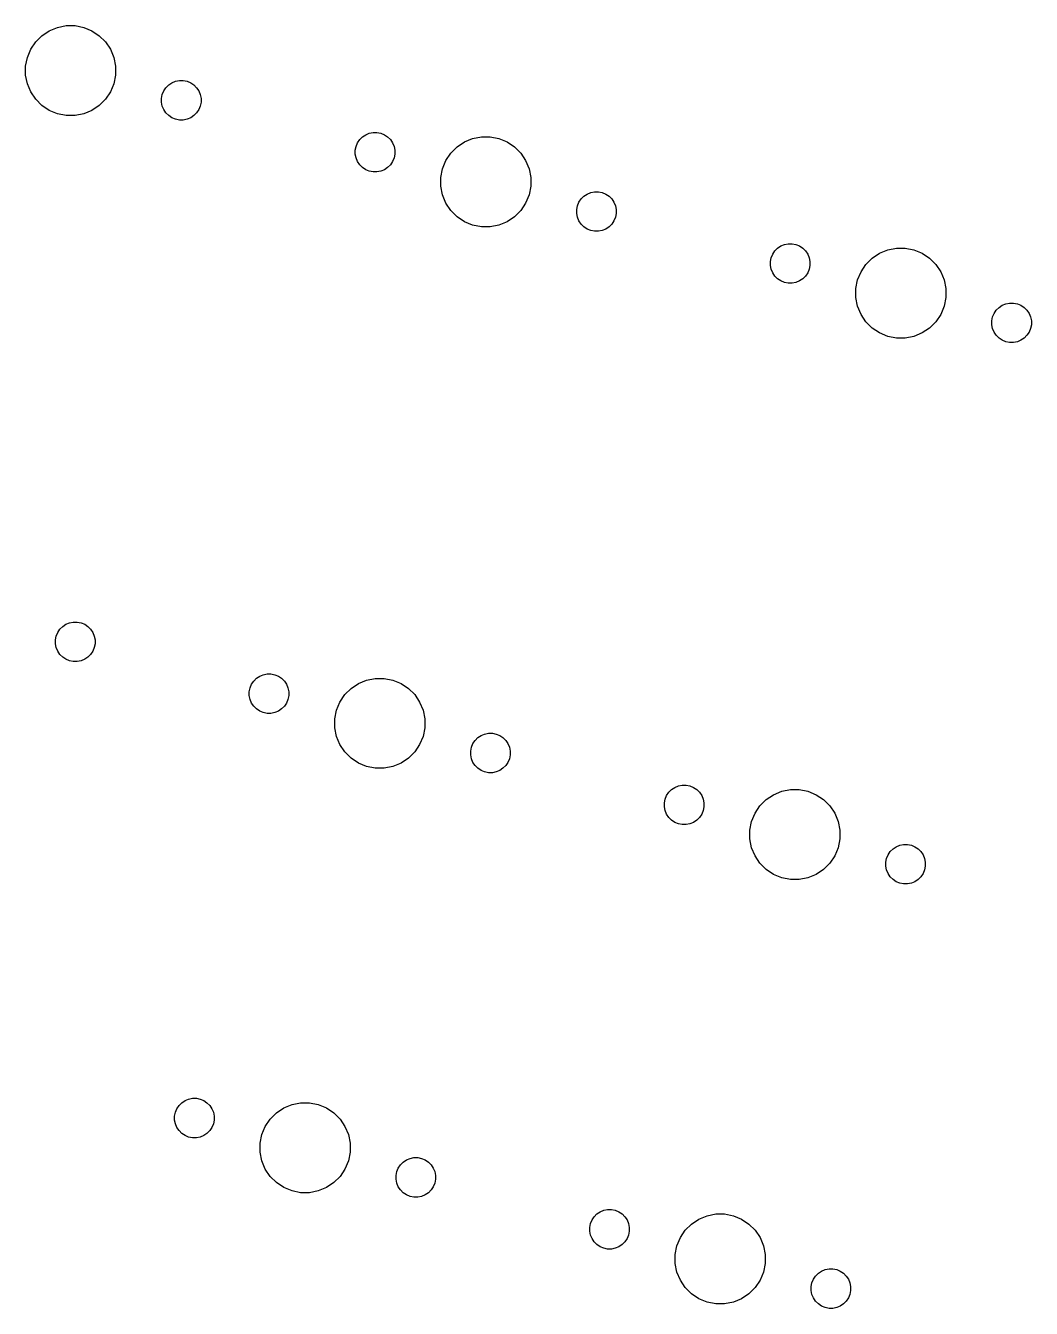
# Model space of a CAD drawing. Extents: x -26.1 to -7.5, y -7.6 to -2.3.
# Drawn here: x -16.951 to -15.196, y -4.978 to -2.74 of the extents above; entities that cross this region are included whole.
import ezdxf

# ---------------------------------------------------------------- set-up
doc = ezdxf.new("R2010")
doc.units = 0
doc.header["$MEASUREMENT"] = 0
doc.layers.add('BLACK', color=7, linetype='CONTINUOUS')

msp = doc.modelspace()

# ---------------------------------------------------------------- linework, layer by layer
at = {"layer": 'BLACK', "linetype": 'CONTINUOUS'}
for p, q in [((-16.923, -2.75717), (-16.9101, -2.74858)), ((-16.9101, -2.74858), (-16.8958, -2.74267)), ((-16.8958, -2.74267), (-16.8807, -2.73965)), ((-16.8807, -2.73965), (-16.8652, -2.73965)), ((-16.8652, -2.73965), (-16.8501, -2.74267)), ((-16.8501, -2.74267), (-16.8358, -2.74858)), ((-16.8358, -2.74858), (-16.8229, -2.75717)), ((-16.9425, -2.78097), (-16.9339, -2.76811)), ((-16.9339, -2.76811), (-16.923, -2.75717)), ((-16.8229, -2.75717), (-16.812, -2.76811)), ((-16.812, -2.76811), (-16.8034, -2.78097)), ((-16.9514, -2.81042), (-16.9484, -2.79525)), ((-16.9484, -2.79525), (-16.9425, -2.78097)), ((-16.8034, -2.78097), (-16.7975, -2.79525)), ((-16.7975, -2.79525), (-16.7944, -2.81042)), ((-16.9514, -2.82588), (-16.9514, -2.81042)), ((-16.7944, -2.81042), (-16.7944, -2.82588)), ((-16.9484, -2.84105), (-16.9514, -2.82588)), ((-16.9425, -2.85533), (-16.9484, -2.84105)), ((-16.7975, -2.84105), (-16.8034, -2.85533)), ((-16.7944, -2.82588), (-16.7975, -2.84105)), ((-16.7017, -2.84316), (-16.6961, -2.83939)), ((-16.6961, -2.83939), (-16.6898, -2.83679)), ((-16.6898, -2.83679), (-16.6832, -2.83546)), ((-16.6832, -2.83546), (-16.6764, -2.83546)), ((-16.6764, -2.83546), (-16.6697, -2.83679)), ((-16.6697, -2.83679), (-16.6634, -2.83939)), ((-16.6634, -2.83939), (-16.6578, -2.84316)), ((-16.9339, -2.86819), (-16.9425, -2.85533)), ((-16.8034, -2.85533), (-16.812, -2.86819)), ((-16.7142, -2.86652), (-16.7129, -2.85987)), ((-16.7129, -2.85987), (-16.7103, -2.8536)), ((-16.7103, -2.8536), (-16.7065, -2.84795)), ((-16.7065, -2.84795), (-16.7017, -2.84316)), ((-16.6578, -2.84316), (-16.653, -2.84795)), ((-16.653, -2.84795), (-16.6492, -2.8536)), ((-16.6492, -2.8536), (-16.6466, -2.85987)), ((-16.6466, -2.85987), (-16.6453, -2.86652)), ((-16.923, -2.87912), (-16.9339, -2.86819)), ((-16.9101, -2.88772), (-16.923, -2.87912)), ((-16.8958, -2.89363), (-16.9101, -2.88772)), ((-16.8358, -2.88772), (-16.8501, -2.89363)), ((-16.8229, -2.87912), (-16.8358, -2.88772)), ((-16.812, -2.86819), (-16.8229, -2.87912)), ((-16.7142, -2.87331), (-16.7142, -2.86652)), ((-16.7129, -2.87996), (-16.7142, -2.87331)), ((-16.7103, -2.88623), (-16.7129, -2.87996)), ((-16.7065, -2.89187), (-16.7103, -2.88623)), ((-16.6492, -2.88623), (-16.653, -2.89187)), ((-16.6466, -2.87996), (-16.6492, -2.88623)), ((-16.6453, -2.87331), (-16.6466, -2.87996)), ((-16.6453, -2.86652), (-16.6453, -2.87331)), ((-16.8807, -2.89665), (-16.8958, -2.89363)), ((-16.8652, -2.89665), (-16.8807, -2.89665)), ((-16.8501, -2.89363), (-16.8652, -2.89665)), ((-16.7017, -2.89667), (-16.7065, -2.89187)), ((-16.6961, -2.90044), (-16.7017, -2.89667)), ((-16.6898, -2.90304), (-16.6961, -2.90044)), ((-16.6832, -2.90436), (-16.6898, -2.90304)), ((-16.6764, -2.90436), (-16.6832, -2.90436)), ((-16.6697, -2.90304), (-16.6764, -2.90436)), ((-16.6634, -2.90044), (-16.6697, -2.90304)), ((-16.6578, -2.89667), (-16.6634, -2.90044)), ((-16.653, -2.89187), (-16.6578, -2.89667)), ((-16.3636, -2.93374), (-16.358, -2.92997)), ((-16.358, -2.92997), (-16.3517, -2.92738)), ((-16.3517, -2.92738), (-16.3451, -2.92605)), ((-16.3451, -2.92605), (-16.3383, -2.92605)), ((-16.3383, -2.92605), (-16.3316, -2.92738)), ((-16.3316, -2.92738), (-16.3254, -2.92997)), ((-16.3254, -2.92997), (-16.3197, -2.93374)), ((-16.3761, -2.95711), (-16.3748, -2.95045)), ((-16.3748, -2.95045), (-16.3722, -2.94418)), ((-16.3722, -2.94418), (-16.3684, -2.93854)), ((-16.3684, -2.93854), (-16.3636, -2.93374)), ((-16.3197, -2.93374), (-16.3149, -2.93854)), ((-16.3149, -2.93854), (-16.3112, -2.94418)), ((-16.3112, -2.94418), (-16.3086, -2.95045)), ((-16.3086, -2.95045), (-16.3072, -2.95711)), ((-16.2095, -2.96222), (-16.1985, -2.95129)), ((-16.1985, -2.95129), (-16.1857, -2.9427)), ((-16.1857, -2.9427), (-16.1714, -2.93678)), ((-16.1714, -2.93678), (-16.1562, -2.93376)), ((-16.1562, -2.93376), (-16.1408, -2.93376)), ((-16.1408, -2.93376), (-16.1256, -2.93678)), ((-16.1256, -2.93678), (-16.1113, -2.9427)), ((-16.1113, -2.9427), (-16.0985, -2.95129)), ((-16.0985, -2.95129), (-16.0875, -2.96222)), ((-16.3761, -2.96389), (-16.3761, -2.95711)), ((-16.3748, -2.97055), (-16.3761, -2.96389)), ((-16.3722, -2.97682), (-16.3748, -2.97055)), ((-16.3684, -2.98246), (-16.3722, -2.97682)), ((-16.3112, -2.97682), (-16.3149, -2.98246)), ((-16.3086, -2.97055), (-16.3112, -2.97682)), ((-16.3072, -2.96389), (-16.3086, -2.97055)), ((-16.3072, -2.95711), (-16.3072, -2.96389)), ((-16.224, -2.98937), (-16.2181, -2.97508)), ((-16.2181, -2.97508), (-16.2095, -2.96222)), ((-16.0875, -2.96222), (-16.0789, -2.97508)), ((-16.0789, -2.97508), (-16.073, -2.98937)), ((-16.3636, -2.98726), (-16.3684, -2.98246)), ((-16.358, -2.99103), (-16.3636, -2.98726)), ((-16.3517, -2.99362), (-16.358, -2.99103)), ((-16.3451, -2.99495), (-16.3517, -2.99362)), ((-16.3383, -2.99495), (-16.3451, -2.99495)), ((-16.3316, -2.99362), (-16.3383, -2.99495)), ((-16.3254, -2.99103), (-16.3316, -2.99362)), ((-16.3197, -2.98726), (-16.3254, -2.99103)), ((-16.3149, -2.98246), (-16.3197, -2.98726)), ((-16.227, -3.00453), (-16.224, -2.98937)), ((-16.073, -2.98937), (-16.07, -3.00453)), ((-16.227, -3.02), (-16.227, -3.00453)), ((-16.224, -3.03516), (-16.227, -3.02)), ((-16.07, -3.02), (-16.073, -3.03516)), ((-16.07, -3.00453), (-16.07, -3.02)), ((-16.2181, -3.04945), (-16.224, -3.03516)), ((-16.073, -3.03516), (-16.0789, -3.04945)), ((-15.9858, -3.04771), (-15.9821, -3.04207)), ((-15.9821, -3.04207), (-15.9773, -3.03727)), ((-15.9773, -3.03727), (-15.9716, -3.0335)), ((-15.9716, -3.0335), (-15.9654, -3.0309)), ((-15.9654, -3.0309), (-15.9587, -3.02958)), ((-15.9587, -3.02958), (-15.9519, -3.02958)), ((-15.9519, -3.02958), (-15.9453, -3.0309)), ((-15.9453, -3.0309), (-15.939, -3.0335)), ((-15.939, -3.0335), (-15.9334, -3.03727)), ((-15.9334, -3.03727), (-15.9286, -3.04207)), ((-15.9286, -3.04207), (-15.9248, -3.04771)), ((-16.2095, -3.0623), (-16.2181, -3.04945)), ((-16.1985, -3.07324), (-16.2095, -3.0623)), ((-16.0875, -3.0623), (-16.0985, -3.07324)), ((-16.0789, -3.04945), (-16.0875, -3.0623)), ((-15.9898, -3.06063), (-15.9884, -3.05398)), ((-15.9898, -3.06742), (-15.9898, -3.06063)), ((-15.9884, -3.05398), (-15.9858, -3.04771)), ((-15.9248, -3.04771), (-15.9222, -3.05398)), ((-15.9222, -3.05398), (-15.9209, -3.06063)), ((-15.9209, -3.06063), (-15.9209, -3.06742)), ((-16.1857, -3.08183), (-16.1985, -3.07324)), ((-16.1714, -3.08775), (-16.1857, -3.08183)), ((-16.1562, -3.09076), (-16.1714, -3.08775)), ((-16.1256, -3.08775), (-16.1408, -3.09076)), ((-16.1113, -3.08183), (-16.1256, -3.08775)), ((-16.0985, -3.07324), (-16.1113, -3.08183)), ((-15.9884, -3.07408), (-15.9898, -3.06742)), ((-15.9858, -3.08035), (-15.9884, -3.07408)), ((-15.9821, -3.08599), (-15.9858, -3.08035)), ((-15.9773, -3.09079), (-15.9821, -3.08599)), ((-15.9286, -3.08599), (-15.9334, -3.09079)), ((-15.9248, -3.08035), (-15.9286, -3.08599)), ((-15.9222, -3.07408), (-15.9248, -3.08035)), ((-15.9209, -3.06742), (-15.9222, -3.07408)), ((-16.1408, -3.09076), (-16.1562, -3.09076)), ((-15.9716, -3.09456), (-15.9773, -3.09079)), ((-15.9654, -3.09715), (-15.9716, -3.09456)), ((-15.9587, -3.09848), (-15.9654, -3.09715)), ((-15.9519, -3.09848), (-15.9587, -3.09848)), ((-15.9453, -3.09715), (-15.9519, -3.09848)), ((-15.939, -3.09456), (-15.9453, -3.09715)), ((-15.9334, -3.09079), (-15.939, -3.09456)), ((-15.6478, -3.1383), (-15.644, -3.13265)), ((-15.644, -3.13265), (-15.6392, -3.12786)), ((-15.6392, -3.12786), (-15.6336, -3.12409)), ((-15.6336, -3.12409), (-15.6273, -3.12149)), ((-15.6273, -3.12149), (-15.6206, -3.12017)), ((-15.6206, -3.12017), (-15.6139, -3.12017)), ((-15.6139, -3.12017), (-15.6072, -3.12149)), ((-15.6072, -3.12149), (-15.6009, -3.12409)), ((-15.6009, -3.12409), (-15.5953, -3.12786)), ((-15.5953, -3.12786), (-15.5905, -3.13265)), ((-15.5905, -3.13265), (-15.5867, -3.1383)), ((-15.4612, -3.13681), (-15.447, -3.13089)), ((-15.447, -3.13089), (-15.4318, -3.12788)), ((-15.4318, -3.12788), (-15.4163, -3.12788)), ((-15.4163, -3.12788), (-15.4012, -3.13089)), ((-15.4012, -3.13089), (-15.3869, -3.13681)), ((-15.6517, -3.15122), (-15.6504, -3.14457)), ((-15.6517, -3.15801), (-15.6517, -3.15122)), ((-15.6504, -3.14457), (-15.6478, -3.1383)), ((-15.5867, -3.1383), (-15.5841, -3.14457)), ((-15.5841, -3.14457), (-15.5828, -3.15122)), ((-15.5828, -3.15122), (-15.5828, -3.15801)), ((-15.4936, -3.16919), (-15.485, -3.15634)), ((-15.485, -3.15634), (-15.4741, -3.1454)), ((-15.4741, -3.1454), (-15.4612, -3.13681)), ((-15.3869, -3.13681), (-15.374, -3.1454)), ((-15.374, -3.1454), (-15.3631, -3.15634)), ((-15.3631, -3.15634), (-15.3545, -3.16919)), ((-15.6504, -3.16466), (-15.6517, -3.15801)), ((-15.6478, -3.17093), (-15.6504, -3.16466)), ((-15.644, -3.17657), (-15.6478, -3.17093)), ((-15.6392, -3.18137), (-15.644, -3.17657)), ((-15.5905, -3.17657), (-15.5953, -3.18137)), ((-15.5867, -3.17093), (-15.5905, -3.17657)), ((-15.5841, -3.16466), (-15.5867, -3.17093)), ((-15.5828, -3.15801), (-15.5841, -3.16466)), ((-15.4995, -3.18348), (-15.4936, -3.16919)), ((-15.3545, -3.16919), (-15.3486, -3.18348)), ((-15.6336, -3.18514), (-15.6392, -3.18137)), ((-15.6273, -3.18774), (-15.6336, -3.18514)), ((-15.6206, -3.18906), (-15.6273, -3.18774)), ((-15.6139, -3.18906), (-15.6206, -3.18906)), ((-15.6072, -3.18774), (-15.6139, -3.18906)), ((-15.6009, -3.18514), (-15.6072, -3.18774)), ((-15.5953, -3.18137), (-15.6009, -3.18514)), ((-15.5026, -3.19865), (-15.4995, -3.18348)), ((-15.5026, -3.21411), (-15.5026, -3.19865)), ((-15.3486, -3.18348), (-15.3456, -3.19865)), ((-15.3456, -3.19865), (-15.3456, -3.21411)), ((-15.4995, -3.22928), (-15.5026, -3.21411)), ((-15.3456, -3.21411), (-15.3486, -3.22928)), ((-15.4936, -3.24356), (-15.4995, -3.22928)), ((-15.485, -3.25642), (-15.4936, -3.24356)), ((-15.3545, -3.24356), (-15.3631, -3.25642)), ((-15.3486, -3.22928), (-15.3545, -3.24356)), ((-15.264, -3.24809), (-15.2614, -3.24182)), ((-15.2614, -3.24182), (-15.2576, -3.23618)), ((-15.2576, -3.23618), (-15.2528, -3.23138)), ((-15.2528, -3.23138), (-15.2472, -3.22761)), ((-15.2472, -3.22761), (-15.2409, -3.22502)), ((-15.2409, -3.22502), (-15.2343, -3.22369)), ((-15.2343, -3.22369), (-15.2275, -3.22369)), ((-15.2275, -3.22369), (-15.2208, -3.22502)), ((-15.2208, -3.22502), (-15.2146, -3.22761)), ((-15.2146, -3.22761), (-15.2089, -3.23138)), ((-15.2089, -3.23138), (-15.2041, -3.23618)), ((-15.2041, -3.23618), (-15.2003, -3.24182)), ((-15.2003, -3.24182), (-15.1977, -3.24809)), ((-15.4741, -3.26735), (-15.485, -3.25642)), ((-15.4612, -3.27594), (-15.4741, -3.26735)), ((-15.374, -3.26735), (-15.3869, -3.27594)), ((-15.3631, -3.25642), (-15.374, -3.26735)), ((-15.2653, -3.25475), (-15.264, -3.24809)), ((-15.2653, -3.26153), (-15.2653, -3.25475)), ((-15.264, -3.26819), (-15.2653, -3.26153)), ((-15.2614, -3.27446), (-15.264, -3.26819)), ((-15.1977, -3.26819), (-15.2003, -3.27446)), ((-15.1977, -3.24809), (-15.1964, -3.25475)), ((-15.1964, -3.26153), (-15.1977, -3.26819)), ((-15.1964, -3.25475), (-15.1964, -3.26153)), ((-15.447, -3.28186), (-15.4612, -3.27594)), ((-15.4318, -3.28488), (-15.447, -3.28186)), ((-15.4163, -3.28488), (-15.4318, -3.28488)), ((-15.4012, -3.28186), (-15.4163, -3.28488)), ((-15.3869, -3.27594), (-15.4012, -3.28186)), ((-15.2576, -3.2801), (-15.2614, -3.27446)), ((-15.2528, -3.2849), (-15.2576, -3.2801)), ((-15.2472, -3.28867), (-15.2528, -3.2849)), ((-15.2409, -3.29127), (-15.2472, -3.28867)), ((-15.2146, -3.28867), (-15.2208, -3.29127)), ((-15.2089, -3.2849), (-15.2146, -3.28867)), ((-15.2041, -3.2801), (-15.2089, -3.2849)), ((-15.2003, -3.27446), (-15.2041, -3.2801)), ((-15.2343, -3.29259), (-15.2409, -3.29127)), ((-15.2275, -3.29259), (-15.2343, -3.29259)), ((-15.2208, -3.29127), (-15.2275, -3.29259)), ((-16.8811, -3.78437), (-16.8748, -3.78177)), ((-16.8748, -3.78177), (-16.8682, -3.78044)), ((-16.8682, -3.78044), (-16.8614, -3.78044)), ((-16.8614, -3.78044), (-16.8547, -3.78177)), ((-16.8547, -3.78177), (-16.8484, -3.78437)), ((-16.8992, -3.8115), (-16.8979, -3.80485)), ((-16.8979, -3.80485), (-16.8953, -3.79858)), ((-16.8953, -3.79858), (-16.8915, -3.79293)), ((-16.8915, -3.79293), (-16.8867, -3.78814)), ((-16.8867, -3.78814), (-16.8811, -3.78437)), ((-16.8484, -3.78437), (-16.8428, -3.78814)), ((-16.8428, -3.78814), (-16.838, -3.79293)), ((-16.838, -3.79293), (-16.8342, -3.79858)), ((-16.8342, -3.79858), (-16.8316, -3.80485)), ((-16.8316, -3.80485), (-16.8303, -3.8115)), ((-16.8992, -3.81829), (-16.8992, -3.8115)), ((-16.8979, -3.82494), (-16.8992, -3.81829)), ((-16.8953, -3.83121), (-16.8979, -3.82494)), ((-16.8316, -3.82494), (-16.8342, -3.83121)), ((-16.8303, -3.81829), (-16.8316, -3.82494)), ((-16.8303, -3.8115), (-16.8303, -3.81829)), ((-16.8915, -3.83685), (-16.8953, -3.83121)), ((-16.8867, -3.84165), (-16.8915, -3.83685)), ((-16.8811, -3.84542), (-16.8867, -3.84165)), ((-16.8748, -3.84802), (-16.8811, -3.84542)), ((-16.8682, -3.84934), (-16.8748, -3.84802)), ((-16.8614, -3.84934), (-16.8682, -3.84934)), ((-16.8547, -3.84802), (-16.8614, -3.84934)), ((-16.8484, -3.84542), (-16.8547, -3.84802)), ((-16.8428, -3.84165), (-16.8484, -3.84542)), ((-16.838, -3.83685), (-16.8428, -3.84165)), ((-16.8342, -3.83121), (-16.838, -3.83685)), ((-16.543, -3.87495), (-16.5367, -3.87236)), ((-16.5367, -3.87236), (-16.5301, -3.87103)), ((-16.5301, -3.87103), (-16.5233, -3.87103)), ((-16.5233, -3.87103), (-16.5166, -3.87236)), ((-16.5166, -3.87236), (-16.5104, -3.87495)), ((-16.5598, -3.89543), (-16.5572, -3.88916)), ((-16.5572, -3.88916), (-16.5534, -3.88352)), ((-16.5534, -3.88352), (-16.5486, -3.87872)), ((-16.5486, -3.87872), (-16.543, -3.87495)), ((-16.5104, -3.87495), (-16.5047, -3.87872)), ((-16.5047, -3.87872), (-16.4999, -3.88352)), ((-16.4999, -3.88352), (-16.4962, -3.88916)), ((-16.4962, -3.88916), (-16.4936, -3.89543)), ((-16.3835, -3.89627), (-16.3707, -3.88768)), ((-16.3707, -3.88768), (-16.3564, -3.88176)), ((-16.3564, -3.88176), (-16.3412, -3.87874)), ((-16.3412, -3.87874), (-16.3258, -3.87874)), ((-16.3258, -3.87874), (-16.3106, -3.88176)), ((-16.3106, -3.88176), (-16.2963, -3.88768)), ((-16.2963, -3.88768), (-16.2835, -3.89627)), ((-16.5611, -3.90209), (-16.5598, -3.89543)), ((-16.5611, -3.90887), (-16.5611, -3.90209)), ((-16.5598, -3.91553), (-16.5611, -3.90887)), ((-16.5572, -3.9218), (-16.5598, -3.91553)), ((-16.4936, -3.91553), (-16.4962, -3.9218)), ((-16.4936, -3.89543), (-16.4922, -3.90209)), ((-16.4922, -3.90887), (-16.4936, -3.91553)), ((-16.4922, -3.90209), (-16.4922, -3.90887)), ((-16.4031, -3.92006), (-16.3945, -3.9072)), ((-16.3945, -3.9072), (-16.3835, -3.89627)), ((-16.2835, -3.89627), (-16.2725, -3.9072)), ((-16.2725, -3.9072), (-16.2639, -3.92006)), ((-16.5534, -3.92744), (-16.5572, -3.9218)), ((-16.5486, -3.93224), (-16.5534, -3.92744)), ((-16.543, -3.93601), (-16.5486, -3.93224)), ((-16.5367, -3.93861), (-16.543, -3.93601)), ((-16.5301, -3.93993), (-16.5367, -3.93861)), ((-16.5166, -3.93861), (-16.5233, -3.93993)), ((-16.5104, -3.93601), (-16.5166, -3.93861)), ((-16.5047, -3.93224), (-16.5104, -3.93601)), ((-16.4999, -3.92744), (-16.5047, -3.93224)), ((-16.4962, -3.9218), (-16.4999, -3.92744)), ((-16.412, -3.94951), (-16.409, -3.93435)), ((-16.409, -3.93435), (-16.4031, -3.92006)), ((-16.2639, -3.92006), (-16.258, -3.93435)), ((-16.258, -3.93435), (-16.255, -3.94951)), ((-16.5233, -3.93993), (-16.5301, -3.93993)), ((-16.412, -3.96498), (-16.412, -3.94951)), ((-16.255, -3.94951), (-16.255, -3.96498)), ((-16.409, -3.98014), (-16.412, -3.96498)), ((-16.4031, -3.99443), (-16.409, -3.98014)), ((-16.258, -3.98014), (-16.2639, -3.99443)), ((-16.255, -3.96498), (-16.258, -3.98014)), ((-16.1671, -3.98705), (-16.1623, -3.98225)), ((-16.1623, -3.98225), (-16.1566, -3.97848)), ((-16.1566, -3.97848), (-16.1504, -3.97588)), ((-16.1504, -3.97588), (-16.1437, -3.97456)), ((-16.1437, -3.97456), (-16.1369, -3.97456)), ((-16.1369, -3.97456), (-16.1303, -3.97588)), ((-16.1303, -3.97588), (-16.124, -3.97848)), ((-16.124, -3.97848), (-16.1184, -3.98225)), ((-16.1184, -3.98225), (-16.1136, -3.98705)), ((-16.3945, -4.00728), (-16.4031, -3.99443)), ((-16.2639, -3.99443), (-16.2725, -4.00728)), ((-16.1748, -4.00562), (-16.1734, -3.99896)), ((-16.1748, -4.0124), (-16.1748, -4.00562)), ((-16.1734, -3.99896), (-16.1708, -3.99269)), ((-16.1708, -3.99269), (-16.1671, -3.98705)), ((-16.1136, -3.98705), (-16.1098, -3.99269)), ((-16.1098, -3.99269), (-16.1072, -3.99896)), ((-16.1072, -3.99896), (-16.1059, -4.00562)), ((-16.1059, -4.00562), (-16.1059, -4.0124)), ((-16.3835, -4.01822), (-16.3945, -4.00728)), ((-16.3707, -4.02681), (-16.3835, -4.01822)), ((-16.3564, -4.03273), (-16.3707, -4.02681)), ((-16.2963, -4.02681), (-16.3106, -4.03273)), ((-16.2835, -4.01822), (-16.2963, -4.02681)), ((-16.2725, -4.00728), (-16.2835, -4.01822)), ((-16.1734, -4.01906), (-16.1748, -4.0124)), ((-16.1708, -4.02533), (-16.1734, -4.01906)), ((-16.1671, -4.03097), (-16.1708, -4.02533)), ((-16.1098, -4.02533), (-16.1136, -4.03097)), ((-16.1072, -4.01906), (-16.1098, -4.02533)), ((-16.1059, -4.0124), (-16.1072, -4.01906)), ((-16.3412, -4.03574), (-16.3564, -4.03273)), ((-16.3258, -4.03574), (-16.3412, -4.03574)), ((-16.3106, -4.03273), (-16.3258, -4.03574)), ((-16.1623, -4.03577), (-16.1671, -4.03097)), ((-16.1566, -4.03954), (-16.1623, -4.03577)), ((-16.1504, -4.04213), (-16.1566, -4.03954)), ((-16.1437, -4.04346), (-16.1504, -4.04213)), ((-16.1369, -4.04346), (-16.1437, -4.04346)), ((-16.1303, -4.04213), (-16.1369, -4.04346)), ((-16.124, -4.03954), (-16.1303, -4.04213)), ((-16.1184, -4.03577), (-16.124, -4.03954)), ((-16.1136, -4.03097), (-16.1184, -4.03577)), ((-15.829, -4.07763), (-15.8242, -4.07284)), ((-15.8242, -4.07284), (-15.8186, -4.06907)), ((-15.8186, -4.06907), (-15.8123, -4.06647)), ((-15.8123, -4.06647), (-15.8056, -4.06515)), ((-15.8056, -4.06515), (-15.7989, -4.06515)), ((-15.7989, -4.06515), (-15.7922, -4.06647)), ((-15.7922, -4.06647), (-15.7859, -4.06907)), ((-15.7859, -4.06907), (-15.7803, -4.07284)), ((-15.7803, -4.07284), (-15.7755, -4.07763)), ((-15.632, -4.07588), (-15.6168, -4.07286)), ((-15.6168, -4.07286), (-15.6013, -4.07286)), ((-15.6013, -4.07286), (-15.5862, -4.07588)), ((-15.8367, -4.0962), (-15.8354, -4.08955)), ((-15.8367, -4.10299), (-15.8367, -4.0962)), ((-15.8354, -4.08955), (-15.8328, -4.08328)), ((-15.8328, -4.08328), (-15.829, -4.07763)), ((-15.7755, -4.07763), (-15.7717, -4.08328)), ((-15.7717, -4.08328), (-15.7691, -4.08955)), ((-15.7691, -4.08955), (-15.7678, -4.0962)), ((-15.7678, -4.0962), (-15.7678, -4.10299)), ((-15.67, -4.10132), (-15.6591, -4.09038)), ((-15.6591, -4.09038), (-15.6462, -4.08179)), ((-15.6462, -4.08179), (-15.632, -4.07588)), ((-15.5862, -4.07588), (-15.5719, -4.08179)), ((-15.5719, -4.08179), (-15.559, -4.09038)), ((-15.559, -4.09038), (-15.5481, -4.10132)), ((-15.8354, -4.10964), (-15.8367, -4.10299)), ((-15.8328, -4.11591), (-15.8354, -4.10964)), ((-15.829, -4.12155), (-15.8328, -4.11591)), ((-15.7717, -4.11591), (-15.7755, -4.12155)), ((-15.7691, -4.10964), (-15.7717, -4.11591)), ((-15.7678, -4.10299), (-15.7691, -4.10964)), ((-15.6845, -4.12846), (-15.6786, -4.11417)), ((-15.6786, -4.11417), (-15.67, -4.10132)), ((-15.5481, -4.10132), (-15.5395, -4.11417)), ((-15.5395, -4.11417), (-15.5336, -4.12846)), ((-15.8242, -4.12635), (-15.829, -4.12155)), ((-15.8186, -4.13012), (-15.8242, -4.12635)), ((-15.8123, -4.13272), (-15.8186, -4.13012)), ((-15.8056, -4.13404), (-15.8123, -4.13272)), ((-15.7989, -4.13404), (-15.8056, -4.13404)), ((-15.7922, -4.13272), (-15.7989, -4.13404)), ((-15.7859, -4.13012), (-15.7922, -4.13272)), ((-15.7803, -4.12635), (-15.7859, -4.13012)), ((-15.7755, -4.12155), (-15.7803, -4.12635)), ((-15.6876, -4.14363), (-15.6845, -4.12846)), ((-15.5336, -4.12846), (-15.5306, -4.14363)), ((-15.6876, -4.15909), (-15.6876, -4.14363)), ((-15.6845, -4.17426), (-15.6876, -4.15909)), ((-15.5306, -4.15909), (-15.5336, -4.17426)), ((-15.5306, -4.14363), (-15.5306, -4.15909)), ((-15.6786, -4.18854), (-15.6845, -4.17426)), ((-15.5336, -4.17426), (-15.5395, -4.18854)), ((-15.4464, -4.1868), (-15.4426, -4.18116)), ((-15.4426, -4.18116), (-15.4378, -4.17636)), ((-15.4378, -4.17636), (-15.4322, -4.17259)), ((-15.4322, -4.17259), (-15.4259, -4.17)), ((-15.4259, -4.17), (-15.4193, -4.16867)), ((-15.4193, -4.16867), (-15.4125, -4.16867)), ((-15.4125, -4.16867), (-15.4058, -4.17)), ((-15.4058, -4.17), (-15.3996, -4.17259)), ((-15.3996, -4.17259), (-15.3939, -4.17636)), ((-15.3939, -4.17636), (-15.3891, -4.18116)), ((-15.3891, -4.18116), (-15.3853, -4.1868)), ((-15.67, -4.2014), (-15.6786, -4.18854)), ((-15.6591, -4.21233), (-15.67, -4.2014)), ((-15.5481, -4.2014), (-15.559, -4.21233)), ((-15.5395, -4.18854), (-15.5481, -4.2014)), ((-15.4503, -4.19973), (-15.449, -4.19307)), ((-15.4503, -4.20652), (-15.4503, -4.19973)), ((-15.449, -4.21317), (-15.4503, -4.20652)), ((-15.449, -4.19307), (-15.4464, -4.1868)), ((-15.3853, -4.1868), (-15.3827, -4.19307)), ((-15.3827, -4.19307), (-15.3814, -4.19973)), ((-15.3814, -4.20652), (-15.3827, -4.21317)), ((-15.3814, -4.19973), (-15.3814, -4.20652)), ((-15.6462, -4.22092), (-15.6591, -4.21233)), ((-15.632, -4.22684), (-15.6462, -4.22092)), ((-15.6168, -4.22986), (-15.632, -4.22684)), ((-15.6013, -4.22986), (-15.6168, -4.22986)), ((-15.5862, -4.22684), (-15.6013, -4.22986)), ((-15.5719, -4.22092), (-15.5862, -4.22684)), ((-15.559, -4.21233), (-15.5719, -4.22092)), ((-15.4464, -4.21944), (-15.449, -4.21317)), ((-15.4426, -4.22508), (-15.4464, -4.21944)), ((-15.4378, -4.22988), (-15.4426, -4.22508)), ((-15.4322, -4.23365), (-15.4378, -4.22988)), ((-15.3939, -4.22988), (-15.3996, -4.23365)), ((-15.3891, -4.22508), (-15.3939, -4.22988)), ((-15.3853, -4.21944), (-15.3891, -4.22508)), ((-15.3827, -4.21317), (-15.3853, -4.21944)), ((-15.4259, -4.23625), (-15.4322, -4.23365)), ((-15.4193, -4.23757), (-15.4259, -4.23625)), ((-15.4125, -4.23757), (-15.4193, -4.23757)), ((-15.4058, -4.23625), (-15.4125, -4.23757)), ((-15.3996, -4.23365), (-15.4058, -4.23625)), ((-16.69, -4.6361), (-16.6875, -4.62983)), ((-16.6875, -4.62983), (-16.6837, -4.62419)), ((-16.6837, -4.62419), (-16.6789, -4.61939)), ((-16.6789, -4.61939), (-16.6732, -4.61562)), ((-16.6732, -4.61562), (-16.667, -4.61302)), ((-16.667, -4.61302), (-16.6603, -4.6117)), ((-16.6603, -4.6117), (-16.6535, -4.6117)), ((-16.6535, -4.6117), (-16.6469, -4.61302)), ((-16.6469, -4.61302), (-16.6406, -4.61562)), ((-16.6406, -4.61562), (-16.635, -4.61939)), ((-16.635, -4.61939), (-16.6302, -4.62419)), ((-16.6302, -4.62419), (-16.6264, -4.62983)), ((-16.6264, -4.62983), (-16.6238, -4.6361)), ((-16.5138, -4.63694), (-16.5009, -4.62835)), ((-16.5009, -4.62835), (-16.4866, -4.62243)), ((-16.4866, -4.62243), (-16.4715, -4.61941)), ((-16.4715, -4.61941), (-16.456, -4.61941)), ((-16.456, -4.61941), (-16.4408, -4.62243)), ((-16.4408, -4.62243), (-16.4266, -4.62835)), ((-16.4266, -4.62835), (-16.4137, -4.63694)), ((-16.6914, -4.64276), (-16.69, -4.6361)), ((-16.6914, -4.64954), (-16.6914, -4.64276)), ((-16.69, -4.6562), (-16.6914, -4.64954)), ((-16.6875, -4.66247), (-16.69, -4.6562)), ((-16.6238, -4.6562), (-16.6264, -4.66247)), ((-16.6238, -4.6361), (-16.6225, -4.64276)), ((-16.6225, -4.64954), (-16.6238, -4.6562)), ((-16.6225, -4.64276), (-16.6225, -4.64954)), ((-16.5333, -4.66073), (-16.5247, -4.64787)), ((-16.5247, -4.64787), (-16.5138, -4.63694)), ((-16.4137, -4.63694), (-16.4028, -4.64787)), ((-16.4028, -4.64787), (-16.3942, -4.66073)), ((-16.6837, -4.66811), (-16.6875, -4.66247)), ((-16.6789, -4.67291), (-16.6837, -4.66811)), ((-16.6732, -4.67668), (-16.6789, -4.67291)), ((-16.667, -4.67927), (-16.6732, -4.67668)), ((-16.6406, -4.67668), (-16.6469, -4.67927)), ((-16.635, -4.67291), (-16.6406, -4.67668)), ((-16.6302, -4.66811), (-16.635, -4.67291)), ((-16.6264, -4.66247), (-16.6302, -4.66811)), ((-16.5422, -4.69018), (-16.5392, -4.67502)), ((-16.5392, -4.67502), (-16.5333, -4.66073)), ((-16.3942, -4.66073), (-16.3883, -4.67502)), ((-16.3883, -4.67502), (-16.3852, -4.69018)), ((-16.6603, -4.6806), (-16.667, -4.67927)), ((-16.6535, -4.6806), (-16.6603, -4.6806)), ((-16.6469, -4.67927), (-16.6535, -4.6806)), ((-16.5422, -4.70565), (-16.5422, -4.69018)), ((-16.3852, -4.69018), (-16.3852, -4.70565)), ((-16.5392, -4.72081), (-16.5422, -4.70565)), ((-16.5333, -4.7351), (-16.5392, -4.72081)), ((-16.3883, -4.72081), (-16.3942, -4.7351)), ((-16.3852, -4.70565), (-16.3883, -4.72081)), ((-16.2973, -4.72772), (-16.2925, -4.72292)), ((-16.2925, -4.72292), (-16.2869, -4.71915)), ((-16.2869, -4.71915), (-16.2806, -4.71655)), ((-16.2806, -4.71655), (-16.2739, -4.71523)), ((-16.2739, -4.71523), (-16.2672, -4.71523)), ((-16.2672, -4.71523), (-16.2605, -4.71655)), ((-16.2605, -4.71655), (-16.2542, -4.71915)), ((-16.2542, -4.71915), (-16.2486, -4.72292)), ((-16.2486, -4.72292), (-16.2438, -4.72772)), ((-16.5247, -4.74795), (-16.5333, -4.7351)), ((-16.3942, -4.7351), (-16.4028, -4.74795)), ((-16.305, -4.74628), (-16.3037, -4.73963)), ((-16.3037, -4.73963), (-16.3011, -4.73336)), ((-16.3011, -4.73336), (-16.2973, -4.72772)), ((-16.2438, -4.72772), (-16.24, -4.73336)), ((-16.24, -4.73336), (-16.2374, -4.73963)), ((-16.2374, -4.73963), (-16.2361, -4.74628)), ((-16.5138, -4.75889), (-16.5247, -4.74795)), ((-16.5009, -4.76748), (-16.5138, -4.75889)), ((-16.4866, -4.7734), (-16.5009, -4.76748)), ((-16.4266, -4.76748), (-16.4408, -4.7734)), ((-16.4137, -4.75889), (-16.4266, -4.76748)), ((-16.4028, -4.74795), (-16.4137, -4.75889)), ((-16.305, -4.75307), (-16.305, -4.74628)), ((-16.3037, -4.75973), (-16.305, -4.75307)), ((-16.3011, -4.766), (-16.3037, -4.75973)), ((-16.2973, -4.77164), (-16.3011, -4.766)), ((-16.24, -4.766), (-16.2438, -4.77164)), ((-16.2374, -4.75973), (-16.24, -4.766)), ((-16.2361, -4.75307), (-16.2374, -4.75973)), ((-16.2361, -4.74628), (-16.2361, -4.75307)), ((-16.4715, -4.77641), (-16.4866, -4.7734)), ((-16.456, -4.77641), (-16.4715, -4.77641)), ((-16.4408, -4.7734), (-16.456, -4.77641)), ((-16.2925, -4.77644), (-16.2973, -4.77164)), ((-16.2869, -4.78021), (-16.2925, -4.77644)), ((-16.2806, -4.7828), (-16.2869, -4.78021)), ((-16.2739, -4.78413), (-16.2806, -4.7828)), ((-16.2672, -4.78413), (-16.2739, -4.78413)), ((-16.2605, -4.7828), (-16.2672, -4.78413)), ((-16.2542, -4.78021), (-16.2605, -4.7828)), ((-16.2486, -4.77644), (-16.2542, -4.78021)), ((-16.2438, -4.77164), (-16.2486, -4.77644)), ((-15.9544, -4.81351), (-15.9488, -4.80974)), ((-15.9488, -4.80974), (-15.9425, -4.80714)), ((-15.9425, -4.80714), (-15.9359, -4.80582)), ((-15.9359, -4.80582), (-15.9291, -4.80582)), ((-15.9291, -4.80582), (-15.9224, -4.80714)), ((-15.9224, -4.80714), (-15.9162, -4.80974)), ((-15.9162, -4.80974), (-15.9105, -4.81351)), ((-15.9669, -4.83687), (-15.9656, -4.83022)), ((-15.9656, -4.83022), (-15.963, -4.82395)), ((-15.963, -4.82395), (-15.9592, -4.8183)), ((-15.9592, -4.8183), (-15.9544, -4.81351)), ((-15.9105, -4.81351), (-15.9057, -4.8183)), ((-15.9057, -4.8183), (-15.902, -4.82395)), ((-15.902, -4.82395), (-15.8994, -4.83022)), ((-15.8994, -4.83022), (-15.898, -4.83687)), ((-15.8003, -4.84199), (-15.7893, -4.83105)), ((-15.7893, -4.83105), (-15.7765, -4.82246)), ((-15.7765, -4.82246), (-15.7622, -4.81654)), ((-15.7622, -4.81654), (-15.747, -4.81353)), ((-15.747, -4.81353), (-15.7316, -4.81353)), ((-15.7316, -4.81353), (-15.7164, -4.81654)), ((-15.7164, -4.81654), (-15.7021, -4.82246)), ((-15.7021, -4.82246), (-15.6893, -4.83105)), ((-15.6893, -4.83105), (-15.6783, -4.84199)), ((-15.9669, -4.84366), (-15.9669, -4.83687)), ((-15.9656, -4.85031), (-15.9669, -4.84366)), ((-15.963, -4.85658), (-15.9656, -4.85031)), ((-15.9592, -4.86222), (-15.963, -4.85658)), ((-15.902, -4.85658), (-15.9057, -4.86222)), ((-15.8994, -4.85031), (-15.902, -4.85658)), ((-15.898, -4.84366), (-15.8994, -4.85031)), ((-15.898, -4.83687), (-15.898, -4.84366)), ((-15.8148, -4.86913), (-15.8089, -4.85484)), ((-15.8089, -4.85484), (-15.8003, -4.84199)), ((-15.6783, -4.84199), (-15.6697, -4.85484)), ((-15.6697, -4.85484), (-15.6638, -4.86913)), ((-15.9544, -4.86702), (-15.9592, -4.86222)), ((-15.9488, -4.87079), (-15.9544, -4.86702)), ((-15.9425, -4.87339), (-15.9488, -4.87079)), ((-15.9359, -4.87471), (-15.9425, -4.87339)), ((-15.9291, -4.87471), (-15.9359, -4.87471)), ((-15.9224, -4.87339), (-15.9291, -4.87471)), ((-15.9162, -4.87079), (-15.9224, -4.87339)), ((-15.9105, -4.86702), (-15.9162, -4.87079)), ((-15.9057, -4.86222), (-15.9105, -4.86702)), ((-15.8178, -4.8843), (-15.8148, -4.86913)), ((-15.6638, -4.86913), (-15.6608, -4.8843)), ((-15.8178, -4.89976), (-15.8178, -4.8843)), ((-15.8148, -4.91493), (-15.8178, -4.89976)), ((-15.6608, -4.89976), (-15.6638, -4.91493)), ((-15.6608, -4.8843), (-15.6608, -4.89976)), ((-15.8089, -4.92921), (-15.8148, -4.91493)), ((-15.6638, -4.91493), (-15.6697, -4.92921)), ((-15.5766, -4.92747), (-15.5729, -4.92183)), ((-15.5729, -4.92183), (-15.5681, -4.91703)), ((-15.5681, -4.91703), (-15.5624, -4.91326)), ((-15.5624, -4.91326), (-15.5562, -4.91067)), ((-15.5562, -4.91067), (-15.5495, -4.90934)), ((-15.5495, -4.90934), (-15.5427, -4.90934)), ((-15.5427, -4.90934), (-15.5361, -4.91067)), ((-15.5361, -4.91067), (-15.5298, -4.91326)), ((-15.5298, -4.91326), (-15.5242, -4.91703)), ((-15.5242, -4.91703), (-15.5194, -4.92183)), ((-15.5194, -4.92183), (-15.5156, -4.92747)), ((-15.8003, -4.94207), (-15.8089, -4.92921)), ((-15.7893, -4.953), (-15.8003, -4.94207)), ((-15.6783, -4.94207), (-15.6893, -4.953)), ((-15.6697, -4.92921), (-15.6783, -4.94207)), ((-15.5806, -4.9404), (-15.5792, -4.93374)), ((-15.5806, -4.94718), (-15.5806, -4.9404)), ((-15.5792, -4.95384), (-15.5806, -4.94718)), ((-15.5792, -4.93374), (-15.5766, -4.92747)), ((-15.5156, -4.92747), (-15.513, -4.93374)), ((-15.513, -4.93374), (-15.5117, -4.9404)), ((-15.5117, -4.94718), (-15.513, -4.95384)), ((-15.5117, -4.9404), (-15.5117, -4.94718)), ((-15.7765, -4.96159), (-15.7893, -4.953)), ((-15.7622, -4.96751), (-15.7765, -4.96159)), ((-15.747, -4.97053), (-15.7622, -4.96751)), ((-15.7164, -4.96751), (-15.7316, -4.97053)), ((-15.7021, -4.96159), (-15.7164, -4.96751)), ((-15.6893, -4.953), (-15.7021, -4.96159)), ((-15.5766, -4.96011), (-15.5792, -4.95384)), ((-15.5729, -4.96575), (-15.5766, -4.96011)), ((-15.5681, -4.97055), (-15.5729, -4.96575)), ((-15.5194, -4.96575), (-15.5242, -4.97055)), ((-15.5156, -4.96011), (-15.5194, -4.96575)), ((-15.513, -4.95384), (-15.5156, -4.96011)), ((-15.7316, -4.97053), (-15.747, -4.97053)), ((-15.5624, -4.97432), (-15.5681, -4.97055)), ((-15.5562, -4.97692), (-15.5624, -4.97432)), ((-15.5495, -4.97824), (-15.5562, -4.97692)), ((-15.5427, -4.97824), (-15.5495, -4.97824)), ((-15.5361, -4.97692), (-15.5427, -4.97824)), ((-15.5298, -4.97432), (-15.5361, -4.97692)), ((-15.5242, -4.97055), (-15.5298, -4.97432))]:
    msp.add_line(p, q, dxfattribs=at)

doc.saveas('drawing.dxf')
